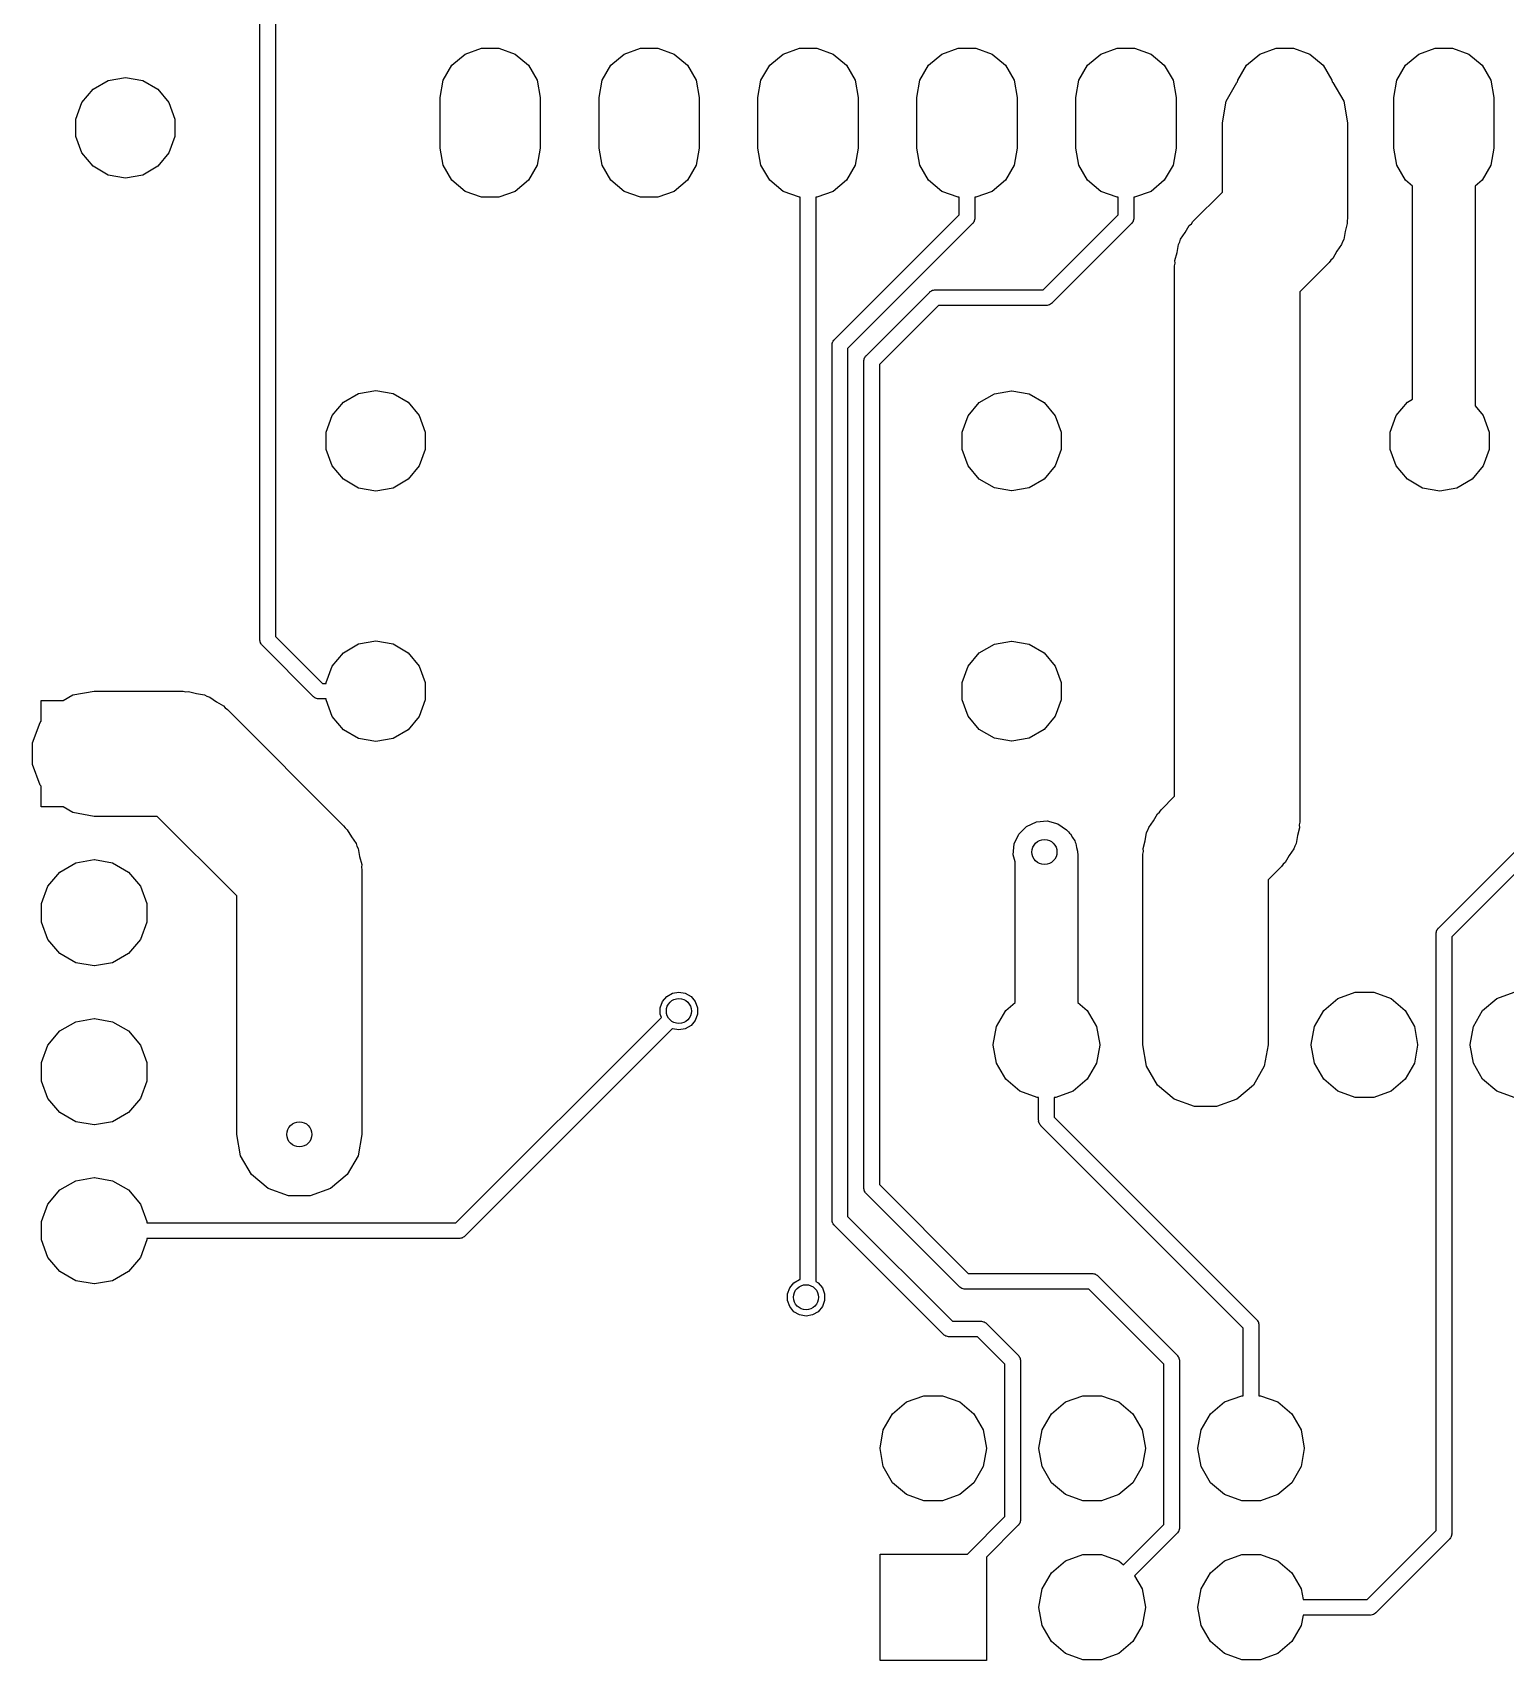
# Model space of a CAD drawing. Extents: x 135.5 to 182.5, y -141.5 to -46.
# Drawn here: x 135.51 to 159.05, y -141.49 to -115.48 of the extents above; entities that cross this region are included whole.
import ezdxf

# ---------------------------------------------------------------- set-up
doc = ezdxf.new("R2010")
doc.units = 0
doc.header["$MEASUREMENT"] = 0
doc.layers.add('BLACK', color=7, linetype='CONTINUOUS')

msp = doc.modelspace()

# ---------------------------------------------------------------- linework, layer by layer
at = {"layer": 'Black'}
for p, q in [((139.145, -125.176), (139.145, -101.932)), ((139.395, -101.984), (139.395, -125.124)), ((142.426, -115.821), (142.687, -115.726)), ((142.687, -115.726), (142.965, -115.726)), ((142.965, -115.726), (143.226, -115.821)), ((144.966, -115.821), (145.227, -115.726)), ((145.227, -115.726), (145.505, -115.726)), ((145.505, -115.726), (145.766, -115.821)), ((147.506, -115.821), (147.767, -115.726)), ((147.767, -115.726), (148.045, -115.726)), ((148.045, -115.726), (148.306, -115.821)), ((150.046, -115.821), (150.307, -115.726)), ((150.307, -115.726), (150.585, -115.726)), ((150.585, -115.726), (150.846, -115.821)), ((152.586, -115.821), (152.847, -115.726)), ((152.847, -115.726), (153.125, -115.726)), ((153.125, -115.726), (153.386, -115.821)), ((155.126, -115.821), (155.387, -115.726)), ((155.387, -115.726), (155.665, -115.726)), ((155.665, -115.726), (155.926, -115.821)), ((157.666, -115.821), (157.927, -115.726)), ((157.927, -115.726), (158.205, -115.726)), ((158.205, -115.726), (158.466, -115.821)), ((142.213, -115.999), (142.426, -115.821)), ((143.226, -115.821), (143.439, -115.999)), ((144.753, -115.999), (144.966, -115.821)), ((145.766, -115.821), (145.979, -115.999)), ((147.293, -115.999), (147.506, -115.821)), ((148.306, -115.821), (148.519, -115.999)), ((149.833, -115.999), (150.046, -115.821)), ((150.846, -115.821), (151.059, -115.999)), ((152.373, -115.999), (152.586, -115.821)), ((153.386, -115.821), (153.599, -115.999)), ((154.913, -115.999), (155.126, -115.821)), ((155.926, -115.821), (156.139, -115.999)), ((157.453, -115.999), (157.666, -115.821)), ((158.466, -115.821), (158.679, -115.999)), ((136.484, -116.385), (136.725, -116.245)), ((136.725, -116.245), (137, -116.197)), ((137, -116.197), (137.275, -116.245)), ((137.275, -116.245), (137.516, -116.385)), ((142.026, -116.513), (142.074, -116.24)), ((142.074, -116.24), (142.213, -115.999)), ((143.439, -115.999), (143.578, -116.24)), ((143.578, -116.24), (143.626, -116.513)), ((144.566, -116.513), (144.614, -116.24)), ((144.614, -116.24), (144.753, -115.999)), ((145.979, -115.999), (146.118, -116.24)), ((146.118, -116.24), (146.166, -116.513)), ((147.106, -116.513), (147.154, -116.24)), ((147.154, -116.24), (147.293, -115.999)), ((148.519, -115.999), (148.658, -116.24)), ((148.658, -116.24), (148.706, -116.513)), ((149.646, -116.513), (149.694, -116.24)), ((149.694, -116.24), (149.833, -115.999)), ((151.059, -115.999), (151.198, -116.24)), ((151.198, -116.24), (151.246, -116.513)), ((152.186, -116.513), (152.234, -116.24)), ((152.234, -116.24), (152.373, -115.999)), ((153.599, -115.999), (153.738, -116.24)), ((153.738, -116.24), (153.786, -116.513)), ((154.769, -116.267), (154.774, -116.24)), ((154.774, -116.24), (154.913, -115.999)), ((156.139, -115.999), (156.278, -116.24)), ((156.278, -116.24), (156.283, -116.267)), ((157.266, -116.513), (157.314, -116.24)), ((157.314, -116.24), (157.453, -115.999)), ((158.679, -115.999), (158.818, -116.24)), ((158.818, -116.24), (158.866, -116.513)), ((136.305, -116.598), (136.484, -116.385)), ((137.516, -116.385), (137.695, -116.598)), ((154.586, -116.576), (154.76, -116.275)), ((154.76, -116.275), (154.769, -116.267)), ((156.283, -116.267), (156.292, -116.275)), ((156.292, -116.275), (156.466, -116.576)), ((136.209, -116.861), (136.305, -116.598)), ((137.695, -116.598), (137.791, -116.861)), ((142.026, -117.323), (142.026, -116.513)), ((143.626, -116.513), (143.626, -117.323)), ((144.566, -117.323), (144.566, -116.513)), ((146.166, -116.513), (146.166, -117.323)), ((147.106, -117.323), (147.106, -116.513)), ((148.706, -116.513), (148.706, -117.323)), ((149.646, -117.323), (149.646, -116.513)), ((151.246, -116.513), (151.246, -117.323)), ((152.186, -117.323), (152.186, -116.513)), ((153.786, -116.513), (153.786, -117.323)), ((154.526, -116.918), (154.586, -116.576)), ((156.466, -116.576), (156.526, -116.918)), ((157.266, -117.323), (157.266, -116.513)), ((158.866, -116.513), (158.866, -117.323)), ((136.209, -117.139), (136.209, -116.861)), ((137.791, -116.861), (137.791, -117.139)), ((154.526, -118.028), (154.526, -116.918)), ((156.526, -116.918), (156.526, -118.442)), ((136.305, -117.402), (136.209, -117.139)), ((137.791, -117.139), (137.695, -117.402)), ((136.484, -117.615), (136.305, -117.402)), ((137.695, -117.402), (137.516, -117.615)), ((142.074, -117.596), (142.026, -117.323)), ((143.626, -117.323), (143.578, -117.596)), ((144.614, -117.596), (144.566, -117.323)), ((146.166, -117.323), (146.118, -117.596)), ((147.154, -117.596), (147.106, -117.323)), ((148.706, -117.323), (148.658, -117.596)), ((149.694, -117.596), (149.646, -117.323)), ((151.246, -117.323), (151.198, -117.596)), ((152.234, -117.596), (152.186, -117.323)), ((153.786, -117.323), (153.738, -117.596)), ((157.314, -117.596), (157.266, -117.323)), ((158.866, -117.323), (158.818, -117.596)), ((136.725, -117.755), (136.484, -117.615)), ((137, -117.803), (136.725, -117.755)), ((137.275, -117.755), (137, -117.803)), ((137.516, -117.615), (137.275, -117.755)), ((142.213, -117.837), (142.074, -117.596)), ((143.578, -117.596), (143.439, -117.837)), ((144.753, -117.837), (144.614, -117.596)), ((146.118, -117.596), (145.979, -117.837)), ((147.293, -117.837), (147.154, -117.596)), ((148.658, -117.596), (148.519, -117.837)), ((149.833, -117.837), (149.694, -117.596)), ((151.198, -117.596), (151.059, -117.837)), ((152.373, -117.837), (152.234, -117.596)), ((153.738, -117.596), (153.599, -117.837)), ((157.453, -117.837), (157.314, -117.596)), ((158.818, -117.596), (158.679, -117.837)), ((142.426, -118.015), (142.213, -117.837)), ((142.687, -118.11), (142.426, -118.015)), ((143.226, -118.015), (142.965, -118.11)), ((143.439, -117.837), (143.226, -118.015)), ((144.966, -118.015), (144.753, -117.837)), ((145.227, -118.11), (144.966, -118.015)), ((145.766, -118.015), (145.505, -118.11)), ((145.979, -117.837), (145.766, -118.015)), ((147.506, -118.015), (147.293, -117.837)), ((147.767, -118.11), (147.506, -118.015)), ((148.306, -118.015), (148.045, -118.11)), ((148.519, -117.837), (148.306, -118.015)), ((150.046, -118.015), (149.833, -117.837)), ((150.307, -118.11), (150.046, -118.015)), ((150.846, -118.015), (150.585, -118.11)), ((151.059, -117.837), (150.846, -118.015)), ((152.586, -118.015), (152.373, -117.837)), ((152.847, -118.11), (152.586, -118.015)), ((153.386, -118.015), (153.125, -118.11)), ((153.599, -117.837), (153.386, -118.015)), ((154.057, -118.497), (154.526, -118.028)), ((157.566, -117.931), (157.453, -117.837)), ((157.566, -121.337), (157.566, -117.931)), ((158.679, -117.837), (158.566, -117.931)), ((158.566, -117.931), (158.566, -121.444)), ((142.965, -118.11), (142.687, -118.11)), ((145.505, -118.11), (145.227, -118.11)), ((147.781, -118.11), (147.767, -118.11)), ((147.781, -132.38), (147.781, -118.11)), ((148.045, -118.11), (148.031, -118.11)), ((148.031, -118.11), (148.031, -132.38)), ((150.321, -118.11), (150.307, -118.11)), ((150.321, -118.39), (150.321, -118.11)), ((150.585, -118.11), (150.571, -118.11)), ((150.571, -118.11), (150.571, -118.442)), ((152.861, -118.11), (152.847, -118.11)), ((152.861, -118.39), (152.861, -118.11)), ((153.125, -118.11), (153.111, -118.11)), ((153.111, -118.11), (153.111, -118.442)), ((148.326, -120.386), (150.321, -118.39)), ((150.534, -118.53), (148.539, -120.526)), ((150.538, -118.526), (150.534, -118.53)), ((150.542, -118.522), (150.538, -118.526)), ((150.55, -118.508), (150.542, -118.522)), ((150.559, -118.495), (150.55, -118.508)), ((150.561, -118.49), (150.559, -118.495)), ((150.563, -118.485), (150.561, -118.49)), ((150.566, -118.469), (150.563, -118.485)), ((150.571, -118.453), (150.566, -118.469)), ((150.571, -118.442), (150.57, -118.447)), ((150.57, -118.447), (150.571, -118.453)), ((151.664, -119.587), (152.861, -118.39)), ((153.074, -118.53), (151.804, -119.8)), ((153.078, -118.526), (153.074, -118.53)), ((153.082, -118.522), (153.078, -118.526)), ((153.09, -118.508), (153.082, -118.522)), ((153.099, -118.495), (153.09, -118.508)), ((153.101, -118.49), (153.099, -118.495)), ((153.103, -118.485), (153.101, -118.49)), ((153.106, -118.469), (153.103, -118.485)), ((153.111, -118.453), (153.106, -118.469)), ((153.111, -118.442), (153.11, -118.447)), ((153.11, -118.447), (153.111, -118.453)), ((153.933, -118.674), (153.998, -118.561)), ((153.998, -118.561), (154.032, -118.533)), ((154.032, -118.533), (154.057, -118.497)), ((156.522, -118.529), (156.488, -118.655)), ((156.526, -118.442), (156.518, -118.485)), ((156.518, -118.485), (156.522, -118.529)), ((153.824, -118.862), (153.846, -118.824)), ((153.846, -118.824), (153.858, -118.781)), ((153.858, -118.781), (153.933, -118.674)), ((156.444, -118.822), (156.432, -118.865)), ((156.466, -118.784), (156.444, -118.822)), ((156.488, -118.655), (156.466, -118.784)), ((153.768, -119.117), (153.802, -118.991)), ((153.802, -118.991), (153.824, -118.862)), ((156.292, -119.085), (156.258, -119.113)), ((156.357, -118.972), (156.292, -119.085)), ((156.432, -118.865), (156.357, -118.972)), ((153.764, -119.204), (153.772, -119.161)), ((153.764, -127.68), (153.764, -119.204)), ((153.772, -119.161), (153.768, -119.117)), ((156.233, -119.149), (155.764, -119.618)), ((156.258, -119.113), (156.233, -119.149)), ((148.834, -120.64), (149.85, -119.624)), ((149.85, -119.624), (149.854, -119.62)), ((149.854, -119.62), (149.858, -119.616)), ((149.858, -119.616), (149.872, -119.608)), ((149.872, -119.608), (149.885, -119.599)), ((149.885, -119.599), (149.89, -119.597)), ((149.89, -119.597), (149.895, -119.595)), ((149.895, -119.595), (149.911, -119.592)), ((149.911, -119.592), (149.927, -119.587)), ((149.927, -119.587), (149.933, -119.588)), ((149.933, -119.588), (149.938, -119.587)), ((149.938, -119.587), (151.664, -119.587)), ((155.764, -119.618), (155.764, -128.094)), ((149.99, -119.837), (149.047, -120.78)), ((151.716, -119.837), (149.99, -119.837)), ((151.721, -119.836), (151.716, -119.837)), ((151.727, -119.837), (151.721, -119.836)), ((151.743, -119.832), (151.727, -119.837)), ((151.759, -119.829), (151.743, -119.832)), ((151.764, -119.827), (151.759, -119.829)), ((151.769, -119.825), (151.764, -119.827)), ((151.782, -119.816), (151.769, -119.825)), ((151.796, -119.808), (151.782, -119.816)), ((151.8, -119.804), (151.796, -119.808)), ((151.804, -119.8), (151.8, -119.804)), ((148.301, -120.421), (148.31, -120.408)), ((148.31, -120.408), (148.318, -120.394)), ((148.318, -120.394), (148.322, -120.39)), ((148.322, -120.39), (148.326, -120.386)), ((148.289, -120.463), (148.294, -120.447)), ((148.29, -120.469), (148.289, -120.463)), ((148.289, -120.474), (148.29, -120.469)), ((148.289, -132.888), (148.289, -120.474)), ((148.294, -120.447), (148.297, -120.431)), ((148.297, -120.431), (148.299, -120.426)), ((148.299, -120.426), (148.301, -120.421)), ((148.539, -120.526), (148.539, -132.888)), ((148.809, -120.675), (148.818, -120.662)), ((148.818, -120.662), (148.826, -120.648)), ((148.826, -120.648), (148.83, -120.644)), ((148.83, -120.644), (148.834, -120.64)), ((148.797, -120.717), (148.802, -120.701)), ((148.798, -120.723), (148.797, -120.717)), ((148.797, -120.728), (148.798, -120.723)), ((148.797, -133.904), (148.797, -120.728)), ((148.802, -120.701), (148.805, -120.685)), ((148.805, -120.685), (148.807, -120.68)), ((148.807, -120.68), (148.809, -120.675)), ((149.047, -120.78), (149.047, -133.884)), ((140.305, -121.598), (140.484, -121.385)), ((140.484, -121.385), (140.725, -121.245)), ((140.725, -121.245), (141, -121.197)), ((141, -121.197), (141.275, -121.245)), ((141.275, -121.245), (141.516, -121.385)), ((141.516, -121.385), (141.695, -121.598)), ((150.464, -121.6), (150.643, -121.387)), ((150.643, -121.387), (150.883, -121.248)), ((150.883, -121.248), (151.157, -121.2)), ((151.157, -121.2), (151.163, -121.2)), ((151.163, -121.2), (151.437, -121.248)), ((151.437, -121.248), (151.677, -121.387)), ((151.677, -121.387), (151.856, -121.6)), ((157.305, -121.598), (157.484, -121.385)), ((157.484, -121.385), (157.566, -121.337)), ((158.566, -121.444), (158.695, -121.598)), ((140.209, -121.861), (140.305, -121.598)), ((141.695, -121.598), (141.791, -121.861)), ((150.369, -121.861), (150.464, -121.6)), ((151.856, -121.6), (151.951, -121.861)), ((157.209, -121.861), (157.305, -121.598)), ((158.695, -121.598), (158.791, -121.861)), ((140.209, -122.139), (140.209, -121.861)), ((141.791, -121.861), (141.791, -122.139)), ((150.369, -122.139), (150.369, -121.861)), ((151.951, -121.861), (151.951, -122.139)), ((157.209, -122.139), (157.209, -121.861)), ((158.791, -121.861), (158.791, -122.139)), ((140.305, -122.402), (140.209, -122.139)), ((141.791, -122.139), (141.695, -122.402)), ((150.464, -122.4), (150.369, -122.139)), ((151.951, -122.139), (151.856, -122.4)), ((157.305, -122.402), (157.209, -122.139)), ((158.791, -122.139), (158.695, -122.402)), ((140.484, -122.615), (140.305, -122.402)), ((141.695, -122.402), (141.516, -122.615)), ((150.643, -122.613), (150.464, -122.4)), ((151.856, -122.4), (151.677, -122.613)), ((157.484, -122.615), (157.305, -122.402)), ((158.695, -122.402), (158.516, -122.615)), ((140.725, -122.755), (140.484, -122.615)), ((141.516, -122.615), (141.275, -122.755)), ((150.883, -122.752), (150.643, -122.613)), ((151.157, -122.8), (150.883, -122.752)), ((151.437, -122.752), (151.163, -122.8)), ((151.677, -122.613), (151.437, -122.752)), ((157.725, -122.755), (157.484, -122.615)), ((158.516, -122.615), (158.275, -122.755)), ((141, -122.803), (140.725, -122.755)), ((141.275, -122.755), (141, -122.803)), ((151.163, -122.8), (151.157, -122.8)), ((158, -122.803), (157.725, -122.755)), ((158.275, -122.755), (158, -122.803)), ((139.146, -125.181), (139.145, -125.176)), ((139.145, -125.187), (139.146, -125.181)), ((139.15, -125.203), (139.145, -125.187)), ((139.153, -125.219), (139.15, -125.203)), ((139.155, -125.224), (139.153, -125.219)), ((139.157, -125.229), (139.155, -125.224)), ((139.166, -125.242), (139.157, -125.229)), ((139.174, -125.256), (139.166, -125.242)), ((139.178, -125.26), (139.174, -125.256)), ((139.182, -125.264), (139.178, -125.26)), ((140.006, -126.088), (139.182, -125.264)), ((139.395, -125.124), (140.146, -125.875)), ((140.484, -125.385), (140.725, -125.245)), ((140.725, -125.245), (141, -125.197)), ((141, -125.197), (141.275, -125.245)), ((141.275, -125.245), (141.516, -125.385)), ((150.643, -125.387), (150.883, -125.248)), ((150.883, -125.248), (151.157, -125.2)), ((151.157, -125.2), (151.163, -125.2)), ((151.163, -125.2), (151.437, -125.248)), ((151.437, -125.248), (151.677, -125.387)), ((140.209, -125.861), (140.305, -125.598)), ((140.305, -125.598), (140.484, -125.385)), ((141.516, -125.385), (141.695, -125.598)), ((141.695, -125.598), (141.791, -125.861)), ((150.369, -125.861), (150.464, -125.6)), ((150.464, -125.6), (150.643, -125.387)), ((151.677, -125.387), (151.856, -125.6)), ((151.856, -125.6), (151.951, -125.861)), ((140.209, -125.875), (140.209, -125.861)), ((141.791, -125.861), (141.791, -126.139)), ((150.369, -126.139), (150.369, -125.861)), ((151.951, -125.861), (151.951, -126.139)), ((136.003, -126.15), (136.158, -126.06)), ((136.158, -126.06), (136.5, -126)), ((136.5, -126), (137.922, -126)), ((137.922, -126), (137.965, -126.008)), ((137.965, -126.008), (138.009, -126.004)), ((138.009, -126.004), (138.135, -126.038)), ((138.135, -126.038), (138.264, -126.06)), ((138.264, -126.06), (138.302, -126.082)), ((138.302, -126.082), (138.345, -126.094)), ((138.345, -126.094), (138.452, -126.169)), ((140.01, -126.092), (140.006, -126.088)), ((140.014, -126.096), (140.01, -126.092)), ((140.028, -126.104), (140.014, -126.096)), ((140.041, -126.113), (140.028, -126.104)), ((140.046, -126.115), (140.041, -126.113)), ((140.051, -126.117), (140.046, -126.115)), ((140.067, -126.12), (140.051, -126.117)), ((140.083, -126.125), (140.067, -126.12)), ((140.089, -126.124), (140.083, -126.125)), ((140.094, -126.125), (140.089, -126.124)), ((140.209, -126.125), (140.094, -126.125)), ((140.146, -125.875), (140.209, -125.875)), ((140.209, -126.139), (140.209, -126.125)), ((135.65, -126.481), (135.65, -126.15)), ((135.65, -126.15), (136.003, -126.15)), ((138.452, -126.169), (138.565, -126.234)), ((138.565, -126.234), (138.593, -126.268)), ((138.593, -126.268), (138.629, -126.293)), ((138.629, -126.293), (140.485, -128.149)), ((140.305, -126.402), (140.209, -126.139)), ((141.791, -126.139), (141.695, -126.402)), ((150.464, -126.4), (150.369, -126.139)), ((151.951, -126.139), (151.856, -126.4)), ((135.515, -126.826), (135.634, -126.5)), ((135.634, -126.5), (135.65, -126.481)), ((140.484, -126.615), (140.305, -126.402)), ((140.725, -126.755), (140.484, -126.615)), ((141.516, -126.615), (141.275, -126.755)), ((141.695, -126.402), (141.516, -126.615)), ((150.643, -126.613), (150.464, -126.4)), ((150.883, -126.752), (150.643, -126.613)), ((151.677, -126.613), (151.437, -126.752)), ((151.856, -126.4), (151.677, -126.613)), ((135.515, -127.174), (135.515, -126.826)), ((141, -126.803), (140.725, -126.755)), ((141.275, -126.755), (141, -126.803)), ((151.157, -126.8), (150.883, -126.752)), ((151.163, -126.8), (151.157, -126.8)), ((151.437, -126.752), (151.163, -126.8)), ((135.634, -127.5), (135.515, -127.174)), ((135.65, -127.519), (135.634, -127.5)), ((135.65, -127.85), (135.65, -127.519)), ((153.549, -127.895), (153.764, -127.68)), ((136.003, -127.85), (135.65, -127.85)), ((136.158, -127.94), (136.003, -127.85)), ((136.5, -128), (136.158, -127.94)), ((153.49, -127.959), (153.524, -127.931)), ((153.524, -127.931), (153.549, -127.895)), ((157.978, -129.784), (160.01, -127.752)), ((137.508, -128), (136.5, -128)), ((138.778, -129.27), (137.508, -128)), ((140.485, -128.149), (140.51, -128.185)), ((140.51, -128.185), (140.544, -128.213)), ((140.544, -128.213), (140.609, -128.326)), ((151.274, -128.283), (151.397, -128.16)), ((151.397, -128.16), (151.555, -128.087)), ((151.555, -128.087), (151.728, -128.072)), ((151.728, -128.072), (151.895, -128.117)), ((151.895, -128.117), (152.038, -128.216)), ((153.338, -128.222), (153.35, -128.179)), ((153.35, -128.179), (153.425, -128.072)), ((153.425, -128.072), (153.49, -127.959)), ((155.76, -128.181), (155.726, -128.307)), ((155.764, -128.094), (155.756, -128.137)), ((155.756, -128.137), (155.76, -128.181)), ((160.15, -127.965), (158.191, -129.924)), ((140.609, -128.326), (140.684, -128.433)), ((140.684, -128.433), (140.696, -128.476)), ((151.186, -128.614), (151.201, -128.441)), ((151.201, -128.441), (151.274, -128.283)), ((152.038, -128.216), (152.07, -128.248)), ((152.07, -128.248), (152.082, -128.266)), ((152.082, -128.266), (152.099, -128.281)), ((152.099, -128.281), (152.132, -128.337)), ((152.132, -128.337), (152.169, -128.391)), ((152.169, -128.391), (152.175, -128.412)), ((152.175, -128.412), (152.186, -128.431)), ((152.186, -128.431), (152.197, -128.495)), ((153.26, -128.515), (153.294, -128.389)), ((153.294, -128.389), (153.316, -128.26)), ((153.316, -128.26), (153.338, -128.222)), ((155.682, -128.474), (155.67, -128.517)), ((155.704, -128.436), (155.682, -128.474)), ((155.726, -128.307), (155.704, -128.436)), ((136.206, -128.741), (136.497, -128.69)), ((136.497, -128.69), (136.503, -128.69)), ((136.503, -128.69), (136.794, -128.741)), ((140.696, -128.476), (140.718, -128.514)), ((140.718, -128.514), (140.74, -128.643)), ((140.74, -128.643), (140.774, -128.769)), ((151.216, -128.726), (151.186, -128.614)), ((151.216, -130.974), (151.216, -128.726)), ((152.197, -128.495), (152.214, -128.558)), ((152.214, -128.558), (152.212, -128.58)), ((152.212, -128.58), (152.216, -128.602)), ((152.216, -128.602), (152.216, -130.974)), ((153.256, -128.602), (153.264, -128.559)), ((153.256, -131.65), (153.256, -128.602)), ((153.264, -128.559), (153.26, -128.515)), ((155.595, -128.624), (155.53, -128.737)), ((155.67, -128.517), (155.595, -128.624)), ((135.761, -129.115), (135.95, -128.889)), ((135.95, -128.889), (136.206, -128.741)), ((136.794, -128.741), (137.05, -128.889)), ((137.05, -128.889), (137.239, -129.115)), ((140.774, -128.769), (140.77, -128.813)), ((140.77, -128.813), (140.778, -128.856)), ((140.778, -128.856), (140.778, -133.08)), ((155.471, -128.801), (155.256, -129.016)), ((155.496, -128.765), (155.471, -128.801)), ((155.53, -128.737), (155.496, -128.765)), ((135.66, -129.392), (135.761, -129.115)), ((137.239, -129.115), (137.34, -129.392)), ((155.256, -129.016), (155.256, -131.65)), ((135.66, -129.688), (135.66, -129.392)), ((137.34, -129.392), (137.34, -129.688)), ((138.778, -133.08), (138.778, -129.27)), ((135.761, -129.965), (135.66, -129.688)), ((137.34, -129.688), (137.239, -129.965)), ((135.95, -130.191), (135.761, -129.965)), ((137.239, -129.965), (137.05, -130.191)), ((157.941, -129.861), (157.946, -129.845)), ((157.942, -129.867), (157.941, -129.861)), ((157.941, -129.872), (157.942, -129.867)), ((157.941, -139.408), (157.941, -129.872)), ((157.946, -129.845), (157.949, -129.829)), ((157.949, -129.829), (157.951, -129.824)), ((157.951, -129.824), (157.953, -129.819)), ((157.953, -129.819), (157.962, -129.806)), ((157.962, -129.806), (157.97, -129.792)), ((157.97, -129.792), (157.974, -129.788)), ((157.974, -129.788), (157.978, -129.784)), ((158.191, -129.924), (158.191, -139.46)), ((136.206, -130.339), (135.95, -130.191)), ((137.05, -130.191), (136.794, -130.339)), ((136.497, -130.39), (136.206, -130.339)), ((136.503, -130.39), (136.497, -130.39)), ((136.794, -130.339), (136.503, -130.39)), ((145.739, -130.827), (145.842, -130.809)), ((145.842, -130.809), (145.945, -130.827)), ((156.371, -130.911), (156.648, -130.81)), ((156.648, -130.81), (156.944, -130.81)), ((156.944, -130.81), (157.221, -130.911)), ((158.911, -130.911), (159.188, -130.81)), ((145.545, -131.058), (145.581, -130.959)), ((145.545, -131.162), (145.545, -131.058)), ((145.581, -130.959), (145.648, -130.879)), ((145.648, -130.879), (145.739, -130.827)), ((145.945, -130.827), (146.036, -130.879)), ((146.036, -130.879), (146.103, -130.959)), ((146.103, -130.959), (146.139, -131.058)), ((146.139, -131.058), (146.139, -131.162)), ((151.065, -131.1), (151.216, -130.974)), ((152.216, -130.974), (152.367, -131.1)), ((156.145, -131.1), (156.371, -130.911)), ((157.221, -130.911), (157.447, -131.1)), ((158.685, -131.1), (158.911, -130.911)), ((135.95, -131.429), (136.206, -131.281)), ((136.206, -131.281), (136.497, -131.23)), ((136.497, -131.23), (136.503, -131.23)), ((136.503, -131.23), (136.794, -131.281)), ((136.794, -131.281), (137.05, -131.429)), ((142.28, -134.495), (145.563, -131.212)), ((145.563, -131.212), (145.545, -131.162)), ((146.103, -131.261), (146.036, -131.341)), ((146.139, -131.162), (146.103, -131.261)), ((150.917, -131.356), (151.065, -131.1)), ((152.367, -131.1), (152.515, -131.356)), ((155.997, -131.356), (156.145, -131.1)), ((157.447, -131.1), (157.595, -131.356)), ((158.537, -131.356), (158.685, -131.1)), ((135.761, -131.655), (135.95, -131.429)), ((137.05, -131.429), (137.239, -131.655)), ((145.737, -131.392), (142.42, -134.708)), ((145.739, -131.393), (145.737, -131.392)), ((145.842, -131.411), (145.739, -131.393)), ((145.945, -131.393), (145.842, -131.411)), ((146.036, -131.341), (145.945, -131.393)), ((150.866, -131.647), (150.917, -131.356)), ((152.515, -131.356), (152.566, -131.647)), ((155.946, -131.647), (155.997, -131.356)), ((157.595, -131.356), (157.646, -131.647)), ((158.486, -131.647), (158.537, -131.356)), ((135.66, -131.932), (135.761, -131.655)), ((137.239, -131.655), (137.34, -131.932)), ((150.866, -131.653), (150.866, -131.647)), ((150.917, -131.944), (150.866, -131.653)), ((152.566, -131.653), (152.515, -131.944)), ((152.566, -131.647), (152.566, -131.653)), ((153.316, -131.992), (153.256, -131.65)), ((155.256, -131.65), (155.196, -131.992)), ((155.946, -131.653), (155.946, -131.647)), ((155.997, -131.944), (155.946, -131.653)), ((157.646, -131.653), (157.595, -131.944)), ((157.646, -131.647), (157.646, -131.653)), ((158.486, -131.653), (158.486, -131.647)), ((158.537, -131.944), (158.486, -131.653)), ((135.66, -132.228), (135.66, -131.932)), ((137.34, -131.932), (137.34, -132.228)), ((151.065, -132.2), (150.917, -131.944)), ((152.515, -131.944), (152.367, -132.2)), ((153.49, -132.293), (153.316, -131.992)), ((155.196, -131.992), (155.022, -132.293)), ((156.145, -132.2), (155.997, -131.944)), ((157.595, -131.944), (157.447, -132.2)), ((158.685, -132.2), (158.537, -131.944)), ((135.761, -132.505), (135.66, -132.228)), ((137.34, -132.228), (137.239, -132.505)), ((151.291, -132.389), (151.065, -132.2)), ((152.367, -132.2), (152.141, -132.389)), ((153.756, -132.516), (153.49, -132.293)), ((155.022, -132.293), (154.756, -132.516)), ((156.371, -132.389), (156.145, -132.2)), ((157.447, -132.2), (157.221, -132.389)), ((158.911, -132.389), (158.685, -132.2)), ((135.95, -132.731), (135.761, -132.505)), ((137.239, -132.505), (137.05, -132.731)), ((147.781, -135.397), (147.781, -132.38)), ((148.031, -132.38), (148.031, -135.43)), ((151.568, -132.49), (151.291, -132.389)), ((151.591, -132.49), (151.568, -132.49)), ((151.591, -132.856), (151.591, -132.49)), ((151.864, -132.49), (151.841, -132.49)), ((151.841, -132.49), (151.841, -132.804)), ((152.141, -132.389), (151.864, -132.49)), ((154.082, -132.635), (153.756, -132.516)), ((154.43, -132.635), (154.082, -132.635)), ((154.756, -132.516), (154.43, -132.635)), ((156.648, -132.49), (156.371, -132.389)), ((156.944, -132.49), (156.648, -132.49)), ((157.221, -132.389), (156.944, -132.49)), ((159.188, -132.49), (158.911, -132.389)), ((136.206, -132.879), (135.95, -132.731)), ((136.497, -132.93), (136.206, -132.879)), ((136.794, -132.879), (136.503, -132.93)), ((137.05, -132.731), (136.794, -132.879)), ((148.289, -134.444), (148.289, -132.888)), ((148.539, -132.888), (148.539, -134.392)), ((151.592, -132.861), (151.591, -132.856)), ((151.591, -132.867), (151.592, -132.861)), ((151.596, -132.883), (151.591, -132.867)), ((151.599, -132.899), (151.596, -132.883)), ((151.841, -132.804), (155.074, -136.038)), ((136.503, -132.93), (136.497, -132.93)), ((138.838, -133.422), (138.778, -133.08)), ((140.778, -133.08), (140.718, -133.422)), ((151.601, -132.904), (151.599, -132.899)), ((151.603, -132.909), (151.601, -132.904)), ((151.612, -132.922), (151.603, -132.909)), ((151.62, -132.936), (151.612, -132.922)), ((151.624, -132.94), (151.62, -132.936)), ((151.628, -132.944), (151.624, -132.94)), ((154.861, -136.178), (151.628, -132.944)), ((139.012, -133.723), (138.838, -133.422)), ((140.718, -133.422), (140.544, -133.723)), ((135.95, -133.969), (136.206, -133.821)), ((136.206, -133.821), (136.497, -133.77)), ((136.497, -133.77), (136.503, -133.77)), ((136.503, -133.77), (136.794, -133.821)), ((136.794, -133.821), (137.05, -133.969)), ((139.278, -133.946), (139.012, -133.723)), ((140.544, -133.723), (140.278, -133.946)), ((148.797, -133.936), (148.797, -133.904)), ((148.798, -133.941), (148.797, -133.936)), ((149.047, -133.884), (150.466, -135.303)), ((135.66, -134.472), (135.761, -134.195)), ((135.761, -134.195), (135.95, -133.969)), ((137.05, -133.969), (137.239, -134.195)), ((137.239, -134.195), (137.34, -134.472)), ((139.604, -134.065), (139.278, -133.946)), ((139.952, -134.065), (139.604, -134.065)), ((140.278, -133.946), (139.952, -134.065)), ((148.797, -133.947), (148.798, -133.941)), ((148.802, -133.963), (148.797, -133.947)), ((148.805, -133.979), (148.802, -133.963)), ((148.807, -133.984), (148.805, -133.979)), ((148.809, -133.989), (148.807, -133.984)), ((148.818, -134.002), (148.809, -133.989)), ((148.826, -134.016), (148.818, -134.002)), ((148.83, -134.02), (148.826, -134.016)), ((148.834, -134.024), (148.83, -134.02)), ((150.326, -135.516), (148.834, -134.024)), ((148.29, -134.449), (148.289, -134.444)), ((148.289, -134.455), (148.29, -134.449)), ((148.294, -134.471), (148.289, -134.455)), ((148.539, -134.392), (150.212, -136.065)), ((135.66, -134.768), (135.66, -134.472)), ((137.34, -134.472), (137.34, -134.495)), ((137.34, -134.495), (142.28, -134.495)), ((142.412, -134.716), (142.398, -134.724)), ((142.416, -134.712), (142.412, -134.716)), ((142.42, -134.708), (142.416, -134.712)), ((148.297, -134.487), (148.294, -134.471)), ((148.299, -134.492), (148.297, -134.487)), ((148.301, -134.497), (148.299, -134.492)), ((148.31, -134.51), (148.301, -134.497)), ((148.318, -134.524), (148.31, -134.51)), ((148.322, -134.528), (148.318, -134.524)), ((148.326, -134.532), (148.322, -134.528)), ((150.072, -136.278), (148.326, -134.532)), ((135.761, -135.045), (135.66, -134.768)), ((137.34, -134.768), (137.239, -135.045)), ((142.332, -134.745), (137.34, -134.745)), ((137.34, -134.745), (137.34, -134.768)), ((142.337, -134.744), (142.332, -134.745)), ((142.343, -134.745), (142.337, -134.744)), ((142.359, -134.74), (142.343, -134.745)), ((142.375, -134.737), (142.359, -134.74)), ((142.38, -134.735), (142.375, -134.737)), ((142.385, -134.733), (142.38, -134.735)), ((142.398, -134.724), (142.385, -134.733)), ((135.95, -135.271), (135.761, -135.045)), ((137.239, -135.045), (137.05, -135.271)), ((136.206, -135.419), (135.95, -135.271)), ((136.497, -135.47), (136.206, -135.419)), ((136.503, -135.47), (136.497, -135.47)), ((136.794, -135.419), (136.503, -135.47)), ((137.05, -135.271), (136.794, -135.419)), ((147.613, -135.531), (147.68, -135.451)), ((147.68, -135.451), (147.771, -135.399)), ((147.771, -135.399), (147.781, -135.397)), ((148.031, -135.43), (148.068, -135.451)), ((148.068, -135.451), (148.135, -135.531)), ((150.466, -135.303), (152.446, -135.303)), ((152.446, -135.303), (152.451, -135.304)), ((152.451, -135.304), (152.457, -135.303)), ((152.457, -135.303), (152.473, -135.308)), ((152.473, -135.308), (152.489, -135.311)), ((152.489, -135.311), (152.494, -135.313)), ((152.494, -135.313), (152.499, -135.315)), ((152.499, -135.315), (152.512, -135.324)), ((152.512, -135.324), (152.526, -135.332)), ((152.526, -135.332), (152.53, -135.336)), ((152.53, -135.336), (152.534, -135.34)), ((152.534, -135.34), (153.804, -136.61)), ((147.577, -135.63), (147.613, -135.531)), ((147.577, -135.734), (147.577, -135.63)), ((147.613, -135.833), (147.577, -135.734)), ((148.135, -135.531), (148.171, -135.63)), ((148.171, -135.734), (148.135, -135.833)), ((148.171, -135.63), (148.171, -135.734)), ((150.33, -135.52), (150.326, -135.516)), ((150.334, -135.524), (150.33, -135.52)), ((150.348, -135.532), (150.334, -135.524)), ((150.361, -135.541), (150.348, -135.532)), ((150.366, -135.543), (150.361, -135.541)), ((150.371, -135.545), (150.366, -135.543)), ((150.387, -135.548), (150.371, -135.545)), ((150.403, -135.553), (150.387, -135.548)), ((150.409, -135.552), (150.403, -135.553)), ((150.414, -135.553), (150.409, -135.552)), ((152.394, -135.553), (150.414, -135.553)), ((153.591, -136.75), (152.394, -135.553)), ((147.68, -135.913), (147.613, -135.833)), ((147.771, -135.965), (147.68, -135.913)), ((147.874, -135.983), (147.771, -135.965)), ((147.977, -135.965), (147.874, -135.983)), ((148.068, -135.913), (147.977, -135.965)), ((148.135, -135.833), (148.068, -135.913)), ((150.212, -136.065), (150.668, -136.065)), ((150.668, -136.065), (150.673, -136.066)), ((150.673, -136.066), (150.679, -136.065)), ((150.679, -136.065), (150.695, -136.07)), ((150.695, -136.07), (150.711, -136.073)), ((150.711, -136.073), (150.716, -136.075)), ((150.716, -136.075), (150.721, -136.077)), ((150.721, -136.077), (150.734, -136.086)), ((150.734, -136.086), (150.748, -136.094)), ((150.748, -136.094), (150.752, -136.098)), ((150.752, -136.098), (150.756, -136.102)), ((150.756, -136.102), (151.264, -136.61)), ((154.861, -137.255), (154.861, -136.178)), ((155.074, -136.038), (155.078, -136.042)), ((155.078, -136.042), (155.082, -136.046)), ((155.082, -136.046), (155.09, -136.06)), ((155.09, -136.06), (155.099, -136.073)), ((155.099, -136.073), (155.101, -136.078)), ((155.101, -136.078), (155.103, -136.083)), ((155.103, -136.083), (155.106, -136.099)), ((155.106, -136.099), (155.111, -136.115)), ((155.111, -136.115), (155.11, -136.121)), ((155.11, -136.121), (155.111, -136.126)), ((155.111, -136.126), (155.111, -137.255)), ((150.076, -136.282), (150.072, -136.278)), ((150.08, -136.286), (150.076, -136.282)), ((150.094, -136.294), (150.08, -136.286)), ((150.107, -136.303), (150.094, -136.294)), ((150.112, -136.305), (150.107, -136.303)), ((150.117, -136.307), (150.112, -136.305)), ((150.133, -136.31), (150.117, -136.307)), ((150.149, -136.315), (150.133, -136.31)), ((150.155, -136.314), (150.149, -136.315)), ((150.16, -136.315), (150.155, -136.314)), ((150.616, -136.315), (150.16, -136.315)), ((151.051, -136.75), (150.616, -136.315)), ((151.051, -139.186), (151.051, -136.75)), ((151.264, -136.61), (151.268, -136.614)), ((151.268, -136.614), (151.272, -136.618)), ((151.272, -136.618), (151.28, -136.632)), ((151.28, -136.632), (151.289, -136.645)), ((151.289, -136.645), (151.291, -136.65)), ((151.291, -136.65), (151.293, -136.655)), ((151.293, -136.655), (151.296, -136.671)), ((151.296, -136.671), (151.301, -136.687)), ((151.301, -136.687), (151.3, -136.693)), ((151.3, -136.693), (151.301, -136.698)), ((151.301, -136.698), (151.301, -139.238)), ((153.591, -139.313), (153.591, -136.75)), ((153.804, -136.61), (153.808, -136.614)), ((153.808, -136.614), (153.812, -136.618)), ((153.812, -136.618), (153.82, -136.632)), ((153.82, -136.632), (153.829, -136.645)), ((153.829, -136.645), (153.831, -136.65)), ((153.831, -136.65), (153.833, -136.655)), ((153.833, -136.655), (153.836, -136.671)), ((153.836, -136.671), (153.841, -136.687)), ((153.841, -136.687), (153.84, -136.693)), ((153.84, -136.693), (153.841, -136.698)), ((153.841, -136.698), (153.841, -139.365)), ((149.481, -137.356), (149.758, -137.255)), ((149.758, -137.255), (150.054, -137.255)), ((150.054, -137.255), (150.331, -137.356)), ((152.021, -137.356), (152.298, -137.255)), ((152.298, -137.255), (152.594, -137.255)), ((152.594, -137.255), (152.871, -137.356)), ((154.561, -137.356), (154.838, -137.255)), ((154.838, -137.255), (154.861, -137.255)), ((155.111, -137.255), (155.134, -137.255)), ((155.134, -137.255), (155.411, -137.356)), ((149.107, -137.801), (149.255, -137.545)), ((149.255, -137.545), (149.481, -137.356)), ((150.331, -137.356), (150.557, -137.545)), ((150.557, -137.545), (150.705, -137.801)), ((151.647, -137.801), (151.795, -137.545)), ((151.795, -137.545), (152.021, -137.356)), ((152.871, -137.356), (153.097, -137.545)), ((153.097, -137.545), (153.245, -137.801)), ((154.187, -137.801), (154.335, -137.545)), ((154.335, -137.545), (154.561, -137.356)), ((155.411, -137.356), (155.637, -137.545)), ((155.637, -137.545), (155.785, -137.801)), ((149.056, -138.092), (149.107, -137.801)), ((150.705, -137.801), (150.756, -138.092)), ((151.596, -138.092), (151.647, -137.801)), ((153.245, -137.801), (153.296, -138.092)), ((154.136, -138.092), (154.187, -137.801)), ((155.785, -137.801), (155.836, -138.092)), ((149.056, -138.098), (149.056, -138.092)), ((150.756, -138.092), (150.756, -138.098)), ((151.596, -138.098), (151.596, -138.092)), ((153.296, -138.092), (153.296, -138.098)), ((154.136, -138.098), (154.136, -138.092)), ((155.836, -138.092), (155.836, -138.098)), ((149.107, -138.389), (149.056, -138.098)), ((150.756, -138.098), (150.705, -138.389)), ((151.647, -138.389), (151.596, -138.098)), ((153.296, -138.098), (153.245, -138.389)), ((154.187, -138.389), (154.136, -138.098)), ((155.836, -138.098), (155.785, -138.389)), ((149.255, -138.645), (149.107, -138.389)), ((150.705, -138.389), (150.557, -138.645)), ((151.795, -138.645), (151.647, -138.389)), ((153.245, -138.389), (153.097, -138.645)), ((154.335, -138.645), (154.187, -138.389)), ((155.785, -138.389), (155.637, -138.645)), ((149.481, -138.834), (149.255, -138.645)), ((149.758, -138.935), (149.481, -138.834)), ((150.331, -138.834), (150.054, -138.935)), ((150.557, -138.645), (150.331, -138.834)), ((152.021, -138.834), (151.795, -138.645)), ((152.298, -138.935), (152.021, -138.834)), ((152.871, -138.834), (152.594, -138.935)), ((153.097, -138.645), (152.871, -138.834)), ((154.561, -138.834), (154.335, -138.645)), ((154.838, -138.935), (154.561, -138.834)), ((155.411, -138.834), (155.134, -138.935)), ((155.637, -138.645), (155.411, -138.834)), ((150.054, -138.935), (149.758, -138.935)), ((152.594, -138.935), (152.298, -138.935)), ((155.134, -138.935), (154.838, -138.935)), ((150.452, -139.785), (151.051, -139.186)), ((151.264, -139.326), (150.756, -139.835)), ((151.268, -139.322), (151.264, -139.326)), ((151.272, -139.318), (151.268, -139.322)), ((151.28, -139.304), (151.272, -139.318)), ((151.289, -139.291), (151.28, -139.304)), ((151.291, -139.286), (151.289, -139.291)), ((151.293, -139.281), (151.291, -139.286)), ((151.296, -139.265), (151.293, -139.281)), ((151.301, -139.249), (151.296, -139.265)), ((151.301, -139.238), (151.3, -139.243)), ((151.3, -139.243), (151.301, -139.249)), ((152.946, -139.958), (153.591, -139.313)), ((153.836, -139.392), (153.833, -139.408)), ((153.841, -139.376), (153.836, -139.392)), ((153.841, -139.365), (153.84, -139.37)), ((153.84, -139.37), (153.841, -139.376)), ((153.804, -139.453), (153.125, -140.133)), ((153.808, -139.449), (153.804, -139.453)), ((153.812, -139.445), (153.808, -139.449)), ((153.82, -139.431), (153.812, -139.445)), ((153.829, -139.418), (153.82, -139.431)), ((153.831, -139.413), (153.829, -139.418)), ((153.833, -139.408), (153.831, -139.413)), ((156.839, -140.51), (157.941, -139.408)), ((158.154, -139.548), (156.979, -140.723)), ((158.158, -139.544), (158.154, -139.548)), ((158.162, -139.54), (158.158, -139.544)), ((158.17, -139.526), (158.162, -139.54)), ((158.179, -139.513), (158.17, -139.526)), ((158.181, -139.508), (158.179, -139.513)), ((158.183, -139.503), (158.181, -139.508)), ((158.186, -139.487), (158.183, -139.503)), ((158.191, -139.471), (158.186, -139.487)), ((158.191, -139.46), (158.19, -139.465)), ((158.19, -139.465), (158.191, -139.471)), ((149.056, -141.485), (149.056, -139.785)), ((149.056, -139.785), (150.452, -139.785)), ((150.756, -139.835), (150.756, -141.485)), ((151.795, -140.085), (152.021, -139.896)), ((152.021, -139.896), (152.298, -139.795)), ((152.298, -139.795), (152.594, -139.795)), ((152.594, -139.795), (152.871, -139.896)), ((152.871, -139.896), (152.946, -139.958)), ((154.335, -140.085), (154.561, -139.896)), ((154.561, -139.896), (154.838, -139.795)), ((154.838, -139.795), (155.134, -139.795)), ((155.134, -139.795), (155.411, -139.896)), ((155.411, -139.896), (155.637, -140.085)), ((151.647, -140.341), (151.795, -140.085)), ((153.125, -140.133), (153.245, -140.341)), ((154.187, -140.341), (154.335, -140.085)), ((155.637, -140.085), (155.785, -140.341)), ((151.596, -140.632), (151.647, -140.341)), ((153.245, -140.341), (153.296, -140.632)), ((154.136, -140.632), (154.187, -140.341)), ((155.785, -140.341), (155.815, -140.51)), ((151.596, -140.638), (151.596, -140.632)), ((151.647, -140.929), (151.596, -140.638)), ((153.296, -140.638), (153.245, -140.929)), ((153.296, -140.632), (153.296, -140.638)), ((154.136, -140.638), (154.136, -140.632)), ((154.187, -140.929), (154.136, -140.638)), ((155.815, -140.51), (156.839, -140.51)), ((151.795, -141.185), (151.647, -140.929)), ((153.245, -140.929), (153.097, -141.185)), ((154.335, -141.185), (154.187, -140.929)), ((155.785, -140.929), (155.637, -141.185)), ((155.815, -140.76), (155.785, -140.929)), ((156.891, -140.76), (155.815, -140.76)), ((156.896, -140.759), (156.891, -140.76)), ((156.902, -140.76), (156.896, -140.759)), ((156.918, -140.755), (156.902, -140.76)), ((156.934, -140.752), (156.918, -140.755)), ((156.939, -140.75), (156.934, -140.752)), ((156.944, -140.748), (156.939, -140.75)), ((156.957, -140.739), (156.944, -140.748)), ((156.971, -140.731), (156.957, -140.739)), ((156.975, -140.727), (156.971, -140.731)), ((156.979, -140.723), (156.975, -140.727)), ((152.021, -141.374), (151.795, -141.185)), ((153.097, -141.185), (152.871, -141.374)), ((154.561, -141.374), (154.335, -141.185)), ((155.637, -141.185), (155.411, -141.374)), ((152.298, -141.475), (152.021, -141.374)), ((152.594, -141.475), (152.298, -141.475)), ((152.871, -141.374), (152.594, -141.475)), ((154.838, -141.475), (154.561, -141.374)), ((155.134, -141.475), (154.838, -141.475)), ((155.411, -141.374), (155.134, -141.475)), ((150.756, -141.485), (149.056, -141.485))]:
    msp.add_line(p, q, dxfattribs=at)
for centre in [(151.684, -128.57), (145.842, -131.11), (139.778, -133.08), (147.874, -135.682)]:
    msp.add_circle(centre, 0.2, dxfattribs=at)

doc.saveas('drawing.dxf')
